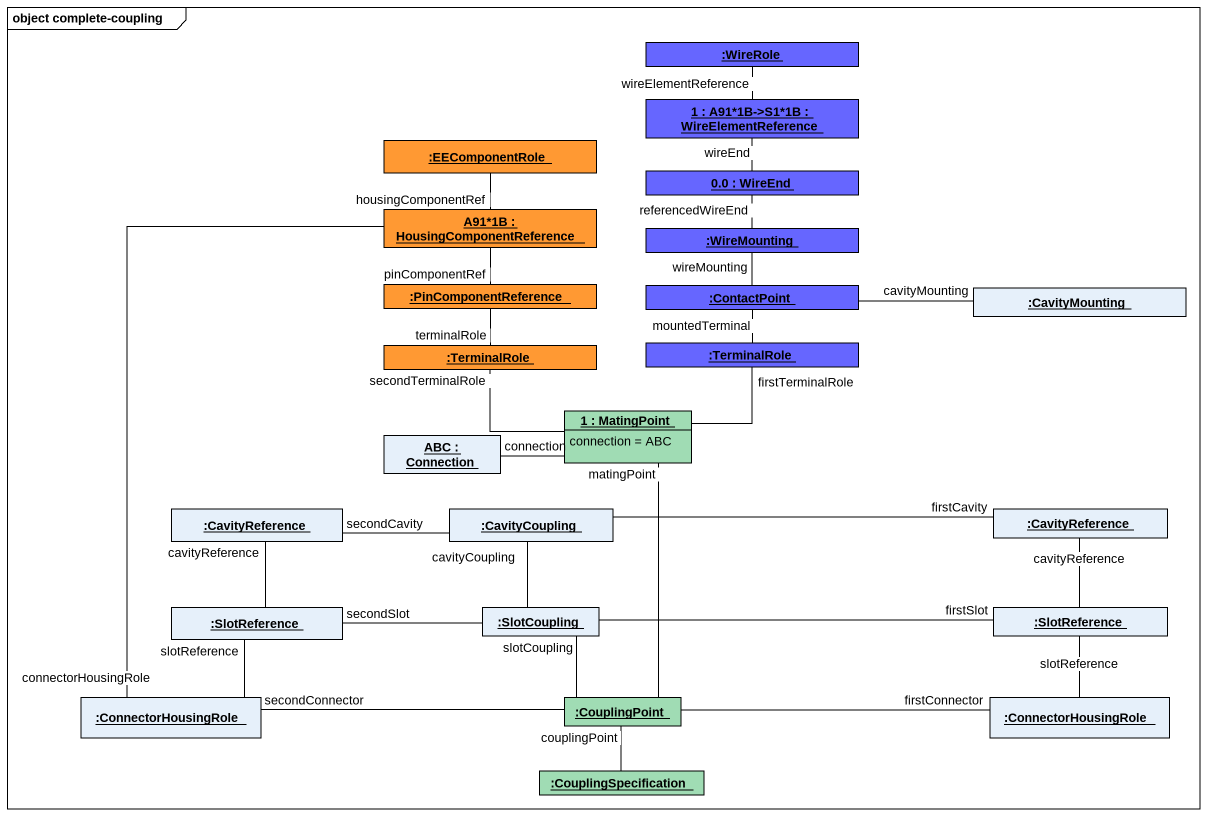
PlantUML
@startuml
mainframe object complete-coupling
hide circle
hide empty members
object ":WireRole" as WireRole #6666FF
object "1 : A91*1B->S1*1B : WireElementReference" as o1_A91_1B_S1_1B #6666FF
object ":EEComponentRole" as EEComponentRole #FF9933
object "A91*1B : HousingComponentReference" as A91_1B #FF9933
object "0.0 : WireEnd" as o0_0 #6666FF
object ":WireMounting" as WireMounting #6666FF
object ":PinComponentReference" as PinComponentReference #FF9933
object ":ContactPoint" as ContactPoint #6666FF
object ":CavityMounting" as CavityMounting
object ":TerminalRole" as TerminalRole #FF9933
object ":TerminalRole" as TerminalRole_2 #6666FF
object "1 : MatingPoint" as o1 #A0DCB4 {
  connection = ABC
}
object "ABC : Connection" as ABC
object ":CavityReference" as CavityReference
object ":CavityCoupling" as CavityCoupling
object ":CavityReference" as CavityReference_2
object ":SlotReference" as SlotReference
object ":SlotCoupling" as SlotCoupling
object ":SlotReference" as SlotReference_2
object ":ConnectorHousingRole" as ConnectorHousingRole
object ":CouplingPoint" as CouplingPoint #A0DCB4
object ":ConnectorHousingRole" as ConnectorHousingRole_2
object ":CouplingSpecification" as CouplingSpecification #A0DCB4
WireRole -- o1_A91_1B_S1_1B : wireElementReference
EEComponentRole -- A91_1B : housingComponentRef
A91_1B -- PinComponentReference : pinComponentRef
A91_1B -- ConnectorHousingRole : connectorHousingRole
o0_0 -up- o1_A91_1B_S1_1B : wireEnd
WireMounting -up- o0_0 : referencedWireEnd
PinComponentReference -- TerminalRole : terminalRole
ContactPoint -up- WireMounting : wireMounting
ContactPoint -right- CavityMounting : cavityMounting
ContactPoint -- TerminalRole_2 : mountedTerminal
o1 -left- TerminalRole : secondTerminalRole
o1 -up- TerminalRole_2 : firstTerminalRole
o1 -left- ABC : connection
CavityCoupling -left- CavityReference : secondCavity
CavityCoupling -right- CavityReference_2 : firstCavity
SlotReference -up- CavityReference : cavityReference
SlotCoupling -up- CavityCoupling : cavityCoupling
SlotCoupling -left- SlotReference : secondSlot
SlotCoupling -right- SlotReference_2 : firstSlot
SlotReference_2 -up- CavityReference_2 : cavityReference
ConnectorHousingRole -up- SlotReference : slotReference
CouplingPoint -up- o1 : matingPoint
CouplingPoint -up- SlotCoupling : slotCoupling
CouplingPoint -left- ConnectorHousingRole : secondConnector
CouplingPoint -right- ConnectorHousingRole_2 : firstConnector
ConnectorHousingRole_2 -up- SlotReference_2 : slotReference
CouplingSpecification -up- CouplingPoint : couplingPoint
@enduml
